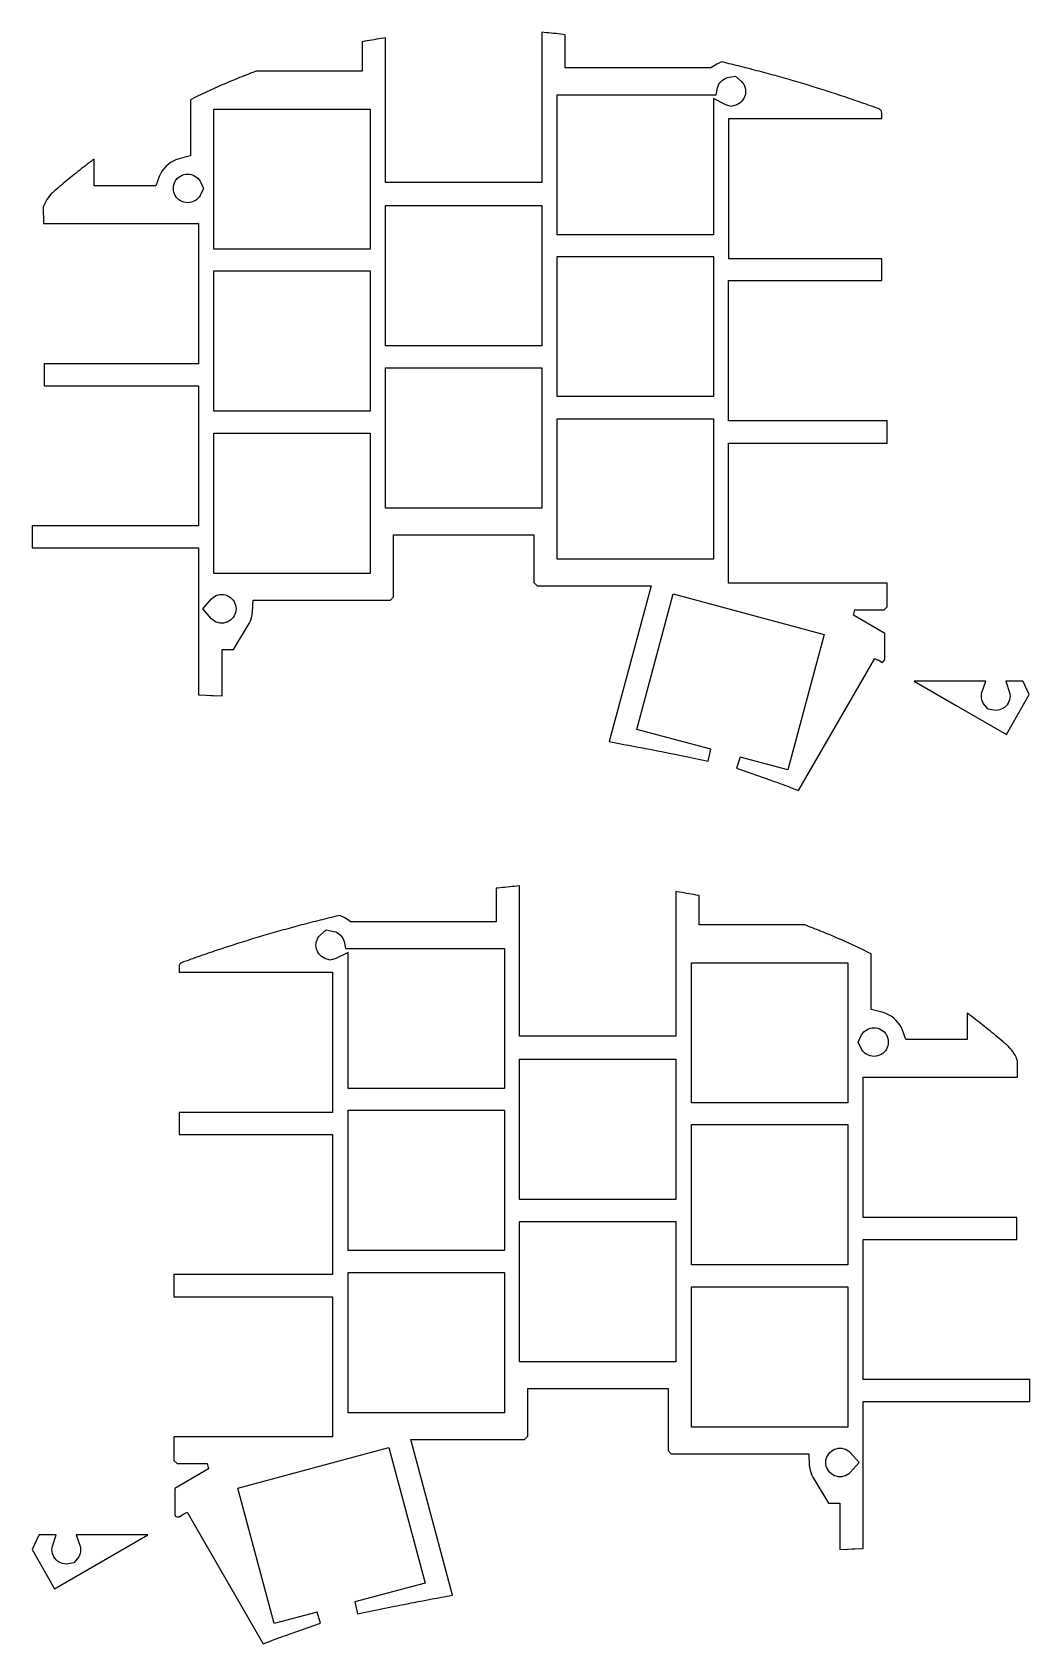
# Model space of a CAD drawing. Header units: millimetres. Extents: x 0 to 105, y 0 to 169.
import ezdxf

# ---------------------------------------------------------------- set-up
doc = ezdxf.new("R2010")
doc.units = ezdxf.units.MM

msp = doc.modelspace()

# ---------------------------------------------------------------- linework, layer by layer
for points in [[(0, 114.8699), (17.4522, 114.8699), (17.4522, 99.4688), (18.2398, 99.4305), (18.7409, 99.4055), (18.9915, 99.3927), (19.904, 99.3455), (19.904, 104.2345), (21.115, 104.2345), (22.7429, 106.9505), (22.8792, 107.2387), (22.9867, 107.5389), (23.0642, 107.8483), (23.111, 108.1637), (23.1706, 109.3779), (37.559, 109.3779), (37.9037, 109.7226), (37.904, 116.2345), (52.604, 116.2345), (52.604, 111.2469), (52.9487, 110.9022), (53.5753, 110.9019), (64.8998, 110.9019), (60.5216, 94.5626), (61.5654, 94.3692), (62.0586, 94.2772), (62.5518, 94.1844), (63.0447, 94.0909), (63.5376, 93.9966), (64.0302, 93.9016), (64.2765, 93.8538), (64.769, 93.7576), (65.2613, 93.6606), (65.7534, 93.5629), (65.9995, 93.5138), (66.4914, 93.4149), (66.9832, 93.3153), (67.229, 93.2652), (70.8868, 92.5169), (71.1798, 93.7584), (63.4028, 95.8422), (67.2075, 110.0413), (83.0452, 105.7976), (79.2405, 91.5985), (74.2334, 92.9402), (73.8733, 91.7718), (77.4655, 90.5172), (77.7045, 90.433), (77.9432, 90.348), (78.1816, 90.2624), (78.4198, 90.1761), (78.6577, 90.0891), (78.8954, 90.0014), (79.1328, 89.9129), (79.3699, 89.8238), (79.6068, 89.734), (80.3679, 89.443), (88.3592, 103.2843), (88.625, 103.1308), (88.725, 103.1308), (89.1733, 102.872), (89.4247, 103.1234), (89.425, 105.9021), (86.1224, 107.8089), (86.2706, 108.3619), (89.331, 108.3619), (89.6757, 108.7066), (89.676, 111.1619), (73.0358, 111.1619), (73.0358, 125.8619), (89.676, 125.8619), (89.676, 128.1799), (73.0358, 128.1799), (73.0358, 142.8799), (89.096, 142.8799), (89.096, 145.1699), (73.0558, 145.1699), (73.0558, 159.8699), (89.096, 159.8699), (89.096, 160.4412), (89.0751, 160.5879), (89.0227, 160.7031), (88.9401, 160.7991), (88.8265, 160.8729), (88.6239, 160.9467), (88.3893, 161.0318), (88.1545, 161.1164), (87.9196, 161.2007), (87.6846, 161.2845), (87.4494, 161.3679), (87.2141, 161.4509), (86.9787, 161.5335), (86.743, 161.6157), (86.5073, 161.6975), (86.2714, 161.7789), (86.0354, 161.8599), (85.7992, 161.9404), (85.5629, 162.0206), (85.3264, 162.1003), (85.0898, 162.1796), (84.8531, 162.2585), (84.6163, 162.337), (84.3793, 162.4151), (84.1421, 162.4928), (83.9049, 162.5701), (83.6675, 162.6469), (83.4299, 162.7234), (83.1923, 162.7994), (82.9545, 162.875), (82.7165, 162.9502), (82.4785, 163.025), (82.2403, 163.0994), (82.002, 163.1734), (81.7635, 163.2469), (81.5249, 163.3201), (81.2862, 163.3928), (81.0474, 163.4651), (80.8085, 163.537), (80.5694, 163.6085), (80.3302, 163.6795), (80.0909, 163.7502), (79.8514, 163.8204), (79.6118, 163.8902), (79.3721, 163.9596), (79.1323, 164.0286), (78.8924, 164.0972), (78.6524, 164.1653), (78.4122, 164.2331), (78.1719, 164.3004), (77.9315, 164.3673), (77.691, 164.4338), (77.4504, 164.4998), (77.2096, 164.5655), (76.9688, 164.6307), (76.7278, 164.6955), (76.4867, 164.7599), (76.2455, 164.8239), (76.0042, 164.8874), (75.7628, 164.9506), (75.5213, 165.0133), (75.2797, 165.0756), (75.0379, 165.1375), (74.7961, 165.1989), (74.5541, 165.26), (74.3121, 165.3206), (74.0699, 165.3808), (73.8276, 165.4406), (73.5853, 165.4999), (73.3428, 165.5589), (73.1002, 165.6174), (72.8575, 165.6755), (72.6148, 165.7331), (72.3263, 165.801), (72.0725, 165.7102), (71.7842, 165.5739), (71.5107, 165.41), (71.187, 165.1699), (55.904, 165.1699), (55.904, 168.6586), (55.6625, 168.6861), (55.4146, 168.7139), (55.1665, 168.7413), (54.9185, 168.7682), (54.6703, 168.7947), (54.4222, 168.8208), (54.174, 168.8465), (53.9257, 168.8717), (53.6774, 168.8965), (53.4522, 168.9186), (53.4522, 153.1699), (37.0558, 153.1699), (37.0558, 168.3284), (36.8482, 168.2968), (36.6021, 168.2585), (36.3561, 168.2192), (36.1103, 168.1791), (35.8647, 168.138), (35.6192, 168.0961), (35.3738, 168.0532), (35.1286, 168.0095), (34.8836, 167.9649), (34.6387, 167.9194), (34.604, 167.9128), (34.604, 164.8345), (23.4984, 164.8345), (23.374, 164.7884), (23.1407, 164.701), (22.9078, 164.6128), (22.6752, 164.5237), (22.443, 164.4338), (22.211, 164.343), (21.9794, 164.2514), (21.7482, 164.1589), (21.5172, 164.0656), (21.2866, 163.9715), (21.0564, 163.8765), (20.8265, 163.7807), (20.597, 163.6841), (20.3678, 163.5866), (20.1389, 163.4883), (19.9104, 163.3891), (19.6823, 163.2892), (19.4546, 163.1884), (19.2272, 163.0867), (19.0002, 162.9843), (18.7735, 162.881), (18.5473, 162.7769), (18.3214, 162.6719), (18.0959, 162.5662), (17.8708, 162.4596), (17.6461, 162.3522), (17.4217, 162.244), (17.1978, 162.135), (16.9743, 162.0251), (16.7511, 161.9145), (16.6039, 161.8408), (16.603, 155.9691), (15.3597, 155.6576), (15.0594, 155.5502), (14.7712, 155.4139), (14.4977, 155.25), (14.2415, 155.06), (14.0052, 154.8458), (13.7911, 154.6095), (13.6011, 154.3534), (13.4371, 154.0799), (13.3008, 153.7916), (12.9583, 152.8345), (6.4975, 152.8345), (6.4975, 155.6249), (6.3693, 155.5297), (6.1699, 155.3805), (5.971, 155.2306), (5.7727, 155.0799), (5.5749, 154.9285), (5.3777, 154.7764), (5.181, 154.6236), (4.9849, 154.4701), (4.7893, 154.3158), (4.5944, 154.1609), (4.3999, 154.0052), (4.2061, 153.8489), (4.0128, 153.6918), (3.8201, 153.534), (3.6279, 153.3755), (3.4364, 153.2164), (3.2454, 153.0565), (3.055, 152.8959), (2.8652, 152.7347), (2.6759, 152.5727), (2.4829, 152.4063), (2.2906, 152.2518), (2.1188, 152.0956), (1.957, 151.929), (1.8059, 151.7527), (1.6658, 151.5675), (1.5375, 151.374), (1.4213, 151.1729), (1.3178, 150.9651), (1.2272, 150.7513), (1.1647, 150.5737), (1.186, 148.8699), (17.4522, 148.8699), (17.4522, 134.1699), (1.27, 134.1699), (1.27, 131.8699), (17.4522, 131.8699), (17.4522, 117.1699), (0, 117.1699)], [(71.4522, 147.6699), (55.0558, 147.6699), (55.0558, 162.3699), (71.722, 162.3699), (71.8665, 163.0963), (71.9296, 163.2822), (72.0164, 163.4583), (72.1255, 163.6215), (72.2549, 163.769), (72.4025, 163.8985), (72.5657, 164.0075), (72.7417, 164.0943), (72.9276, 164.1574), (73.7481, 164.3207), (74.3771, 163.769), (74.5065, 163.6215), (74.6156, 163.4583), (74.7024, 163.2822), (74.7655, 163.0963), (74.8038, 162.9038), (74.8166, 162.7079), (74.8038, 162.5121), (74.7655, 162.3195), (74.7024, 162.1337), (74.6156, 161.9576), (74.5065, 161.7944), (74.3771, 161.6468), (74.2295, 161.5174), (74.0663, 161.4083), (73.8903, 161.3215), (73.316, 161.1266), (72.7417, 161.3215), (71.4522, 161.9575)], [(19.0558, 160.8699), (35.4522, 160.8699), (35.4522, 146.1699), (19.0558, 146.1699)], [(17.0533, 153.8475), (17.2165, 153.7385), (17.3641, 153.609), (17.4935, 153.4615), (17.6026, 153.2983), (17.9726, 152.5479), (17.6026, 151.7976), (17.4935, 151.6344), (17.3641, 151.4868), (17.2165, 151.3574), (17.0533, 151.2483), (16.8773, 151.1615), (16.6914, 151.0984), (16.4989, 151.0601), (16.303, 151.0473), (16.1071, 151.0601), (15.9146, 151.0984), (15.7287, 151.1615), (15.5527, 151.2483), (15.3895, 151.3574), (15.2419, 151.4868), (15.1125, 151.6344), (15.0034, 151.7976), (14.9166, 151.9737), (14.8535, 152.1595), (14.8152, 152.3521), (14.8024, 152.5479), (14.8139, 152.7239), (14.8152, 152.7438), (14.8535, 152.9363), (14.9166, 153.1222), (15.0034, 153.2983), (15.1125, 153.4615), (15.2419, 153.609), (15.3895, 153.7385), (15.5527, 153.8475), (15.7287, 153.9343), (15.9146, 153.9974), (16.1071, 154.0357), (16.303, 154.0486), (16.4989, 154.0357), (16.6914, 153.9974), (16.8773, 153.9343)], [(37.0558, 136.0539), (37.0558, 150.7539), (53.4522, 150.7539), (53.4522, 136.0539)], [(55.0558, 145.4199), (71.4522, 145.4199), (71.4522, 130.7199), (55.0558, 130.7199)], [(35.4522, 143.8959), (35.4522, 129.1959), (19.0558, 129.1959), (19.0558, 143.8959)], [(37.0558, 133.7359), (53.4522, 133.7359), (53.4522, 119.0359), (37.0558, 119.0359)], [(71.4522, 113.7019), (55.0558, 113.7019), (55.0558, 128.4019), (71.4522, 128.4019)], [(19.0558, 112.1779), (19.0558, 126.8779), (35.4522, 126.8779), (35.4522, 112.1779)], [(17.8853, 108.4823), (18.8159, 109.5434), (18.9635, 109.6729), (19.1267, 109.7819), (19.3027, 109.8687), (19.4886, 109.9318), (19.6811, 109.9701), (19.877, 109.983), (20.0729, 109.9701), (20.2654, 109.9318), (20.4513, 109.8687), (20.6273, 109.7819), (20.7905, 109.6729), (20.9381, 109.5434), (21.0675, 109.3959), (21.1766, 109.2326), (21.2634, 109.0566), (21.3265, 108.8707), (21.3648, 108.6782), (21.3776, 108.4823), (21.3648, 108.2865), (21.3265, 108.0939), (21.2634, 107.9081), (21.1766, 107.732), (21.0675, 107.5688), (20.9381, 107.4212), (20.8055, 107.3049), (20.7905, 107.2918), (20.6273, 107.1827), (20.4513, 107.0959), (20.2654, 107.0328), (20.0729, 106.9945), (19.877, 106.9817), (19.6811, 106.9945), (19.4886, 107.0328), (19.3027, 107.0959), (19.1267, 107.1827), (18.9635, 107.2918), (18.8159, 107.4212)], [(96.9109, 98.347), (102.1939, 95.2968), (104.5633, 99.4896), (103.9119, 100.8668), (103.8921, 100.8999), (102.0961, 100.8999), (102.4955, 99.7233), (102.5338, 99.5308), (102.5466, 99.3349), (102.5338, 99.1391), (102.4955, 98.9465), (102.4324, 98.7607), (102.3456, 98.5846), (102.2365, 98.4214), (102.1071, 98.2738), (101.9595, 98.1444), (101.7963, 98.0353), (101.6203, 97.9485), (101.4344, 97.8854), (101.2419, 97.8471), (101.046, 97.8343), (100.8501, 97.8471), (100.2553, 97.9654), (99.8555, 98.4214), (99.7464, 98.5846), (99.6596, 98.7607), (99.5965, 98.9465), (99.5582, 99.1391), (99.5454, 99.3349), (99.5582, 99.5308), (99.5965, 99.7233), (99.9958, 100.8996), (92.4895, 100.9)], [(14.8438, 36.3801), (31.502, 36.3801), (31.502, 21.6801), (14.8438, 21.6801), (14.8438, 19.2251), (15.1885, 18.8804), (18.3492, 18.8801), (18.4974, 18.327), (14.9408, 16.2736), (14.9408, 13.533), (14.9869, 13.3611), (15.2913, 13.2795), (15.3831, 13.3383), (15.4096, 13.3117), (15.9837, 13.6426), (16.2606, 13.8025), (24.2295, 0), (24.889, 0.2522), (25.1259, 0.342), (25.363, 0.4311), (25.6004, 0.5195), (25.8381, 0.6072), (26.076, 0.6943), (26.3142, 0.7806), (26.5526, 0.8662), (30.2248, 2.1729), (29.8678, 3.3194), (25.3793, 2.1167), (21.5746, 16.3158), (37.4123, 20.5595), (41.2169, 6.3604), (33.8309, 4.3813), (34.1205, 3.1479), (38.0042, 3.933), (38.2501, 3.9826), (38.7421, 4.081), (38.9882, 4.13), (39.4804, 4.2273), (39.7266, 4.2757), (40.219, 4.3719), (40.4653, 4.4197), (40.958, 4.5147), (41.4508, 4.609), (41.9438, 4.7025), (42.4369, 4.7953), (42.9302, 4.8873), (43.1769, 4.933), (44.0925, 5.1019), (39.72, 21.4201), (51.6228, 21.4201), (51.9675, 21.7648), (51.9678, 26.7452), (66.6818, 26.7452), (66.6818, 20.2411), (67.0265, 19.8964), (73.5851, 19.8961), (81.4332, 19.8961), (81.4928, 18.6822), (81.5396, 18.3666), (81.6171, 18.0573), (81.7245, 17.757), (81.8608, 17.4687), (83.4932, 14.7452), (84.6998, 14.7452), (84.6998, 9.8693), (85.5041, 9.9109), (86.0052, 9.9362), (86.2558, 9.9486), (87.1516, 9.9922), (87.1516, 25.3881), (104.6198, 25.3881), (104.6198, 27.6881), (87.1516, 27.6881), (87.1516, 42.3881), (103.2778, 42.3881), (103.2778, 44.6881), (87.1516, 44.6881), (87.1516, 59.3881), (103.3206, 59.3881), (103.3314, 61.091), (103.2685, 61.2694), (103.178, 61.4833), (103.0745, 61.6911), (102.9583, 61.8922), (102.83, 62.0857), (102.6899, 62.2709), (102.5387, 62.4471), (102.377, 62.6137), (102.2052, 62.77), (102.0129, 62.9245), (101.8199, 63.0909), (101.6307, 63.2528), (101.4409, 63.414), (101.2505, 63.5746), (101.0595, 63.7344), (100.868, 63.8936), (100.6758, 64.0521), (100.4831, 64.2098), (100.2898, 64.3669), (100.096, 64.5232), (99.9016, 64.6789), (99.7066, 64.8338), (99.5111, 64.988), (99.315, 65.1416), (99.1183, 65.2944), (98.9211, 65.4464), (98.7233, 65.5978), (98.525, 65.7485), (98.3262, 65.8984), (98.1267, 66.0476), (98.0477, 66.1063), (98.0477, 63.3452), (91.6302, 63.3452), (91.2851, 64.3097), (91.1488, 64.5979), (90.9848, 64.8714), (90.7948, 65.1276), (90.5807, 65.3639), (90.3444, 65.578), (90.0883, 65.768), (89.8147, 65.932), (89.5264, 66.0683), (89.2262, 66.1758), (87.9818, 66.4875), (87.9818, 72.3136), (87.7458, 72.4318), (87.5227, 72.5424), (87.2991, 72.6522), (87.0752, 72.7613), (86.8509, 72.8695), (86.6262, 72.9769), (86.4011, 73.0834), (86.1757, 73.1892), (85.9498, 73.2941), (85.7236, 73.3982), (85.4969, 73.5015), (85.2699, 73.604), (85.0426, 73.7056), (84.8149, 73.8064), (84.5868, 73.9064), (84.3583, 74.0055), (84.1295, 74.1038), (83.9003, 74.2013), (83.6708, 74.2979), (83.4409, 74.3937), (83.2107, 74.4887), (82.9801, 74.5828), (82.7492, 74.6761), (82.5179, 74.7686), (82.2864, 74.8602), (82.0544, 74.9509), (81.8222, 75.0408), (81.5896, 75.1299), (81.3567, 75.2181), (81.1235, 75.3055), (81.0164, 75.3452), (69.9558, 75.3452), (69.9558, 78.4184), (69.8598, 78.4366), (69.615, 78.4821), (69.37, 78.5267), (69.1248, 78.5705), (68.8795, 78.6133), (68.634, 78.6553), (68.3883, 78.6963), (68.1426, 78.7365), (67.8966, 78.7757), (67.6506, 78.8141), (67.504, 78.8364), (67.504, 63.6881), (51.1076, 63.6881), (51.1076, 79.443), (50.8184, 79.4147), (50.5701, 79.3899), (50.3218, 79.3647), (50.0736, 79.339), (49.8255, 79.3129), (49.5773, 79.2864), (49.3293, 79.2594), (49.0812, 79.232), (48.8333, 79.2042), (48.6558, 79.184), (48.6558, 75.6881), (33.3888, 75.6881), (33.0653, 75.928), (32.7917, 76.092), (32.5034, 76.2283), (32.2179, 76.3305), (32.1239, 76.3086), (31.881, 76.2513), (31.6383, 76.1936), (31.3956, 76.1355), (31.153, 76.077), (30.9105, 76.0181), (30.6682, 75.9587), (30.4259, 75.899), (30.1837, 75.8388), (29.9417, 75.7781), (29.6997, 75.7171), (29.4579, 75.6556), (29.2161, 75.5938), (28.9745, 75.5315), (28.733, 75.4687), (28.4916, 75.4056), (28.2503, 75.3421), (28.0091, 75.2781), (27.768, 75.2137), (27.527, 75.1489), (27.2862, 75.0837), (27.0454, 75.018), (26.8048, 74.9519), (26.5643, 74.8855), (26.3239, 74.8186), (26.0836, 74.7512), (25.8434, 74.6835), (25.6034, 74.6154), (25.3634, 74.5468), (25.1236, 74.4778), (24.884, 74.4084), (24.6444, 74.3386), (24.4049, 74.2683), (24.1656, 74.1977), (23.9264, 74.1266), (23.6873, 74.0552), (23.4484, 73.9833), (23.2096, 73.911), (22.9709, 73.8382), (22.7323, 73.7651), (22.4938, 73.6915), (22.2555, 73.6176), (22.0173, 73.5432), (21.7793, 73.4684), (21.5413, 73.3932), (21.3035, 73.3176), (21.0659, 73.2415), (20.8283, 73.1651), (20.5909, 73.0882), (20.3537, 73.011), (20.1165, 72.9333), (19.8795, 72.8552), (19.6427, 72.7767), (19.4059, 72.6978), (19.1694, 72.6185), (18.9329, 72.5387), (18.6966, 72.4586), (18.4604, 72.378), (18.2244, 72.2971), (17.9885, 72.2157), (17.7527, 72.1339), (17.5171, 72.0517), (17.2817, 71.9691), (17.0464, 71.8861), (16.8112, 71.8027), (16.5761, 71.7188), (16.3413, 71.6346), (16.1065, 71.55), (15.8719, 71.4649), (15.6693, 71.391), (15.5557, 71.3173), (15.4731, 71.2213), (15.4207, 71.106), (15.3997, 70.9593), (15.3997, 70.3881), (31.502, 70.3881), (31.502, 55.6881), (15.3998, 55.6881), (15.3998, 53.3981), (31.502, 53.3981), (31.502, 38.6981), (14.8438, 38.6981)], [(31.2598, 71.6447), (30.6855, 71.8397), (30.5095, 71.9265), (30.3463, 72.0356), (30.1987, 72.165), (30.0692, 72.3126), (29.9602, 72.4758), (29.8734, 72.6518), (29.8167, 72.8188), (29.8103, 72.8377), (29.772, 73.0302), (29.7591, 73.2261), (29.772, 73.422), (29.8103, 73.6145), (29.8734, 73.8004), (29.9602, 73.9764), (30.0692, 74.1396), (30.1987, 74.2872), (30.8277, 74.8388), (31.6482, 74.6756), (31.8341, 74.6125), (32.0101, 74.5257), (32.1568, 74.4277), (32.1733, 74.4166), (32.3209, 74.2872), (32.4503, 74.1396), (32.5594, 73.9764), (32.6462, 73.8004), (32.7093, 73.6145), (32.8538, 72.8881), (49.516, 72.8881), (49.516, 58.1881), (33.1196, 58.1881), (33.1196, 72.4736), (31.8341, 71.8397)], [(85.53, 71.3881), (85.53, 56.6881), (69.1336, 56.6881), (69.1336, 71.3881)], [(86.6132, 63.0661), (86.9832, 63.8164), (87.0812, 63.9631), (87.0923, 63.9796), (87.2217, 64.1272), (87.3693, 64.2566), (87.5325, 64.3657), (87.7085, 64.4525), (87.8944, 64.5156), (88.0869, 64.5539), (88.2828, 64.5667), (88.4787, 64.5539), (88.6712, 64.5156), (88.8571, 64.4525), (89.0331, 64.3657), (89.1963, 64.2566), (89.3439, 64.1272), (89.4733, 63.9796), (89.5713, 63.833), (89.5824, 63.8164), (89.6692, 63.6404), (89.7323, 63.4545), (89.7706, 63.262), (89.7834, 63.0661), (89.7706, 62.8702), (89.7323, 62.6777), (89.6692, 62.4918), (89.5824, 62.3158), (89.4733, 62.1526), (89.3439, 62.005), (89.1963, 61.8756), (89.0331, 61.7665), (88.8571, 61.6797), (88.6712, 61.6166), (88.4982, 61.5822), (88.4787, 61.5783), (88.2828, 61.5655), (88.0869, 61.5783), (87.9139, 61.6127), (87.8944, 61.6166), (87.7085, 61.6797), (87.5325, 61.7665), (87.3693, 61.8756), (87.2217, 62.005), (87.0922, 62.1526), (86.9832, 62.3158)], [(51.1076, 46.5721), (51.1076, 61.2721), (67.504, 61.2721), (67.504, 46.5721)], [(33.1196, 55.9381), (49.516, 55.9381), (49.516, 41.2381), (33.1196, 41.2381)], [(85.53, 54.4141), (85.53, 39.7141), (69.1336, 39.7141), (69.1336, 54.4141)], [(67.504, 44.2541), (67.504, 29.5541), (51.1076, 29.5541), (51.1076, 44.2541)], [(49.516, 24.2201), (33.1196, 24.2201), (33.1196, 38.9201), (49.516, 38.9201)], [(69.1336, 22.6961), (69.1336, 37.3961), (85.53, 37.3961), (85.53, 22.6961)], [(86.7185, 19.0005), (85.7879, 17.9394), (85.6553, 17.8231), (85.6403, 17.8099), (85.4771, 17.7009), (85.3011, 17.6141), (85.1152, 17.551), (84.9227, 17.5127), (84.7268, 17.4998), (84.5309, 17.5127), (84.3384, 17.551), (84.1525, 17.6141), (83.9765, 17.7009), (83.8133, 17.8099), (83.6657, 17.9394), (83.5363, 18.087), (83.4272, 18.2502), (83.3404, 18.4262), (83.2773, 18.6121), (83.239, 18.8046), (83.2261, 19.0005), (83.239, 19.1964), (83.2773, 19.3889), (83.3404, 19.5748), (83.4272, 19.7508), (83.5363, 19.914), (83.6657, 20.0616), (83.8133, 20.191), (83.9765, 20.3001), (84.1525, 20.3869), (84.3384, 20.45), (84.5309, 20.4883), (84.7268, 20.5011), (84.9028, 20.4896), (84.9227, 20.4883), (85.1152, 20.45), (85.3011, 20.3869), (85.4771, 20.3001), (85.6403, 20.191), (85.7879, 20.0616)], [(0, 9.8883), (2.3324, 5.761), (12.1308, 11.4181), (4.6239, 11.4181), (5.0233, 10.2415), (5.0616, 10.049), (5.0744, 9.8531), (5.0616, 9.6572), (5.0233, 9.4647), (4.9602, 9.2788), (4.8734, 9.1028), (4.7643, 8.9396), (4.3645, 8.4836), (3.7697, 8.3653), (3.5738, 8.3525), (3.3779, 8.3653), (3.1854, 8.4036), (2.9995, 8.4667), (2.8235, 8.5535), (2.6603, 8.6626), (2.5127, 8.792), (2.3964, 8.9246), (2.3832, 8.9396), (2.2742, 9.1028), (2.1874, 9.2788), (2.1243, 9.4647), (2.086, 9.6572), (2.0731, 9.8531), (2.086, 10.049), (2.1243, 10.2415), (2.5236, 11.4178), (0.7324, 11.4181), (0.7039, 11.3766)]]:
    msp.add_lwpolyline(points, close=True)

doc.saveas('drawing.dxf')
